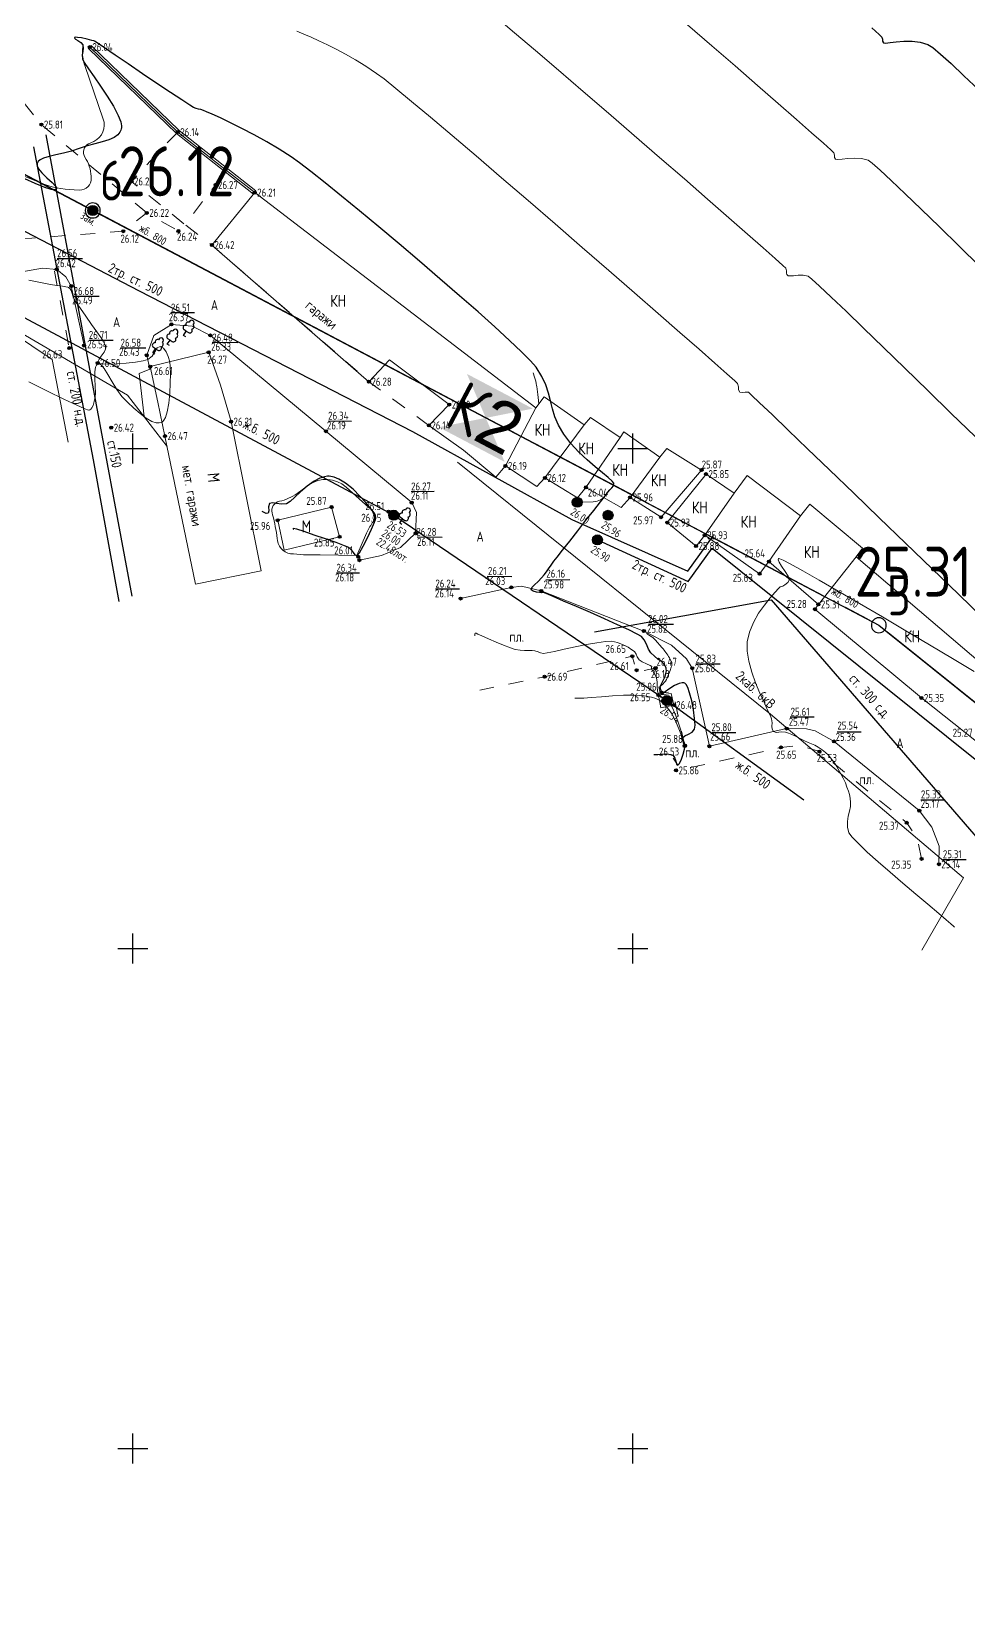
# Model space of a CAD drawing. Header units: metres. Extents: x -149473 to 83396, y -14167 to 104709.
# Drawn here: x -4686.1 to -4639.3, y 42511.2 to 42589.6 of the extents above; entities that cross this region are included whole.
import ezdxf

# ---------------------------------------------------------------- set-up
doc = ezdxf.new("R2010")
doc.units = ezdxf.units.M
doc.linetypes.add('g5_01_5x1_5', pattern=[1.5, 0.75, -0.75])
doc.linetypes.add('осеваяX2', pattern=[4, 2.5, -0.5, 0.5, -0.5])
for name, color, linetype, transparency in [('02_Сетка', 7, 'Continuous', 0.6), ('03_Здания и строения', 7, 'Continuous', 0.6), ('06_Инженерно-технические сооружения', 7, 'Continuous', 0.6), ('10_Границы покрытий и угодий', 7, 'Continuous', 0.6), ('13_Растительность', 7, 'Continuous', 0.6), ('14_Ограждения', 7, 'Continuous', 0.6), ('19_Горизонтали', 7, 'Continuous', 0.6), ('30_Канализация', 7, 'Continuous', 0.6), ('31_Водопровод', 7, 'Continuous', 0.6), ('32_Теплосеть', 7, 'Continuous', 0.6), ('33_Газопровод', 7, 'Continuous', 0.6), ('37_Кабель низкого напряжения', 7, 'Continuous', 0.6), ('38_Кабели высокого напряжения', 7, 'Continuous', 0.6), ('44_Крышки колодцев', 7, 'Continuous', 0.6), ('45_Номера колодцев', 7, 'Continuous', 0.6), ('61_Отметки высоты поверхности', 7, 'Continuous', 0.6)]:
    doc.layers.add(name, color=color, linetype=linetype, transparency=transparency)
doc.layers.add('Viewport2ForCustomObjects_0', color=7, linetype='Continuous')
for name, color, linetype, lineweight in [('Сети_Горизонтали.Вспомогательные', 1, 'Continuous', 9), ('Сети_Горизонтали.Основные', 1, 'Continuous', 30), ('Сети_К2', 40, 'Continuous', 30), ('Сети_К2.Метки', 40, 'Continuous', 30), ('Сети_Трасса', 1, 'осеваяX2', 30)]:
    doc.layers.add(name, color=color, linetype=linetype, lineweight=lineweight)
doc.styles.add('CustomTextStyle117', font='GOST_0.TTF', dxfattribs={"height": 4})
doc.styles.add('CustomTextStyle119', font='GOST_0.TTF', dxfattribs={"height": 4})
doc.styles.add('CustomTextStyle132', font='GOST_0.TTF', dxfattribs={"height": 5})
doc.styles.add('CustomTextStyle133', font='arial.ttf', dxfattribs={"height": 5})
doc.styles.add('LIKE11', font='GOST_0.TTF')
doc.styles.add('LIKE14', font='GOST_0.TTF')
doc.styles.add('LIKE17', font='GOST_0.TTF')
doc.styles.add('LIKE32', font='GOST_0.TTF')
doc.styles.add('Line_GUGK', font='GOST_0.TTF')
doc.styles.get("Standard").update_dxf_attribs({"font": 'GOST_0.TTF'})
doc.linetypes.add('g5_119_1', pattern='A,4,-1,[31,GUGK_2005.shx,S=0.1,R=0,X=0,Y=0],0.35,[31,GUGK_2005.shx,S=0.08,R=0,X=0,Y=0],3.3,[31,GUGK_2005.shx,S=0.08,R=180,X=0,Y=0],0.35,[31,GUGK_2005.shx,S=0.1,R=180,X=0,Y=0],-1', length=10)
doc.linetypes.add('g5_119_3', pattern='A,4,-1,[31,GUGK_2005.shx,S=0.1,R=0,X=0,Y=0],4,[31,GUGK_2005.shx,S=0.1,R=180,X=0,Y=0],-1', length=10)
doc.linetypes.add('g5_121_g', pattern='A,4,-0.4,["Г",Line_GUGK,S=1,R=0,X=0,Y=-0.5],-1.2,12', length=17.6)
doc.linetypes.add('g5_122_g', pattern='A,1,-1,1.5,-0.4,["Г",Line_GUGK,S=1,R=0,X=0,Y=-0.5],-1.5,1.5,-1,4,-1,4,-1,3', length=20.9)
doc.linetypes.add('g5_122_k', pattern='A,1,-1,1.5,-0.4,["К",Line_GUGK,S=1,R=0,X=0,Y=-0.5],-1.5,1.5,-1,4,-1,4,-1,3', length=20.9)
doc.linetypes.add('g5_122_kl', pattern='A,1,-1,1.5,-0.4,["Кл",Line_GUGK,S=1,R=0,X=0,Y=-0.5],-2.4,1.5,-1,4,-1,4,-1,3', length=21.8)
doc.linetypes.add('g5_122_t', pattern='A,1,-1,1.5,-0.4,["Т",Line_GUGK,S=1,R=0,X=0,Y=-0.5],-1.5,1.5,-1,4,-1,4,-1,3', length=20.9)
doc.linetypes.add('g5_122_v', pattern='A,1,-1,1.5,-0.4,["В",Line_GUGK,S=1,R=0,X=0,Y=-0.5],-1.5,1.5,-1,4,-1,4,-1,3', length=20.9)
doc.linetypes.add('g5_472', pattern='A,0,-4,[25,GUGK_2005.shx,S=0.4,R=0,X=0,Y=-0.2],0', length=4)

# ---------------------------------------------------------------- blocks, each defined once
blk = doc.blocks.new('g5_117t')
h = blk.add_hatch(color=255)
h.paths.add_polyline_path([(-0.04, -0.04), (-0.46, -0.04, 0.367426), (-0.04, -0.46)])
h.paths.add_polyline_path([(0.04, -0.46, 0.367426), (0.46, -0.04), (0.04, -0.04)])
h.paths.add_polyline_path([(0.46, 0.04, 0.921954), (-0.46, 0.04)])
at = {"color": 0}
for points in [[(-0.5, 0), (0.5, 0)], [(0, -0.5), (0, 0)]]:
    blk.add_lwpolyline(points, dxfattribs=at)
blk.add_circle((0, 0), 0.5, dxfattribs=at)
blk = doc.blocks.new('g5_388_1')
at = {"color": 0}
blk.add_lwpolyline([(0, 0.5), (0.26, 0.5, 0.798042), (0.36, 0.97, 0.636328), (0.23, 1.41, 0.533064), (0, 1.75, 0.533064), (-0.23, 1.41, 0.636328), (-0.36, 0.97, 0.798042), (-0.26, 0.5)], format="xyb", dxfattribs=at)
for points in [[(0, 0.5), (-0.26, 0.5)], [(0.25, 0), (0, 0), (0, 0.5)]]:
    blk.add_lwpolyline(points, dxfattribs=at)
blk = doc.blocks.new('g5_117kb')
h = blk.add_hatch(color=255)
h.paths.add_polyline_path([(0.04, 0.04), (0.46, 0.04, 0.367426), (0.04, 0.46)])
h.paths.add_polyline_path([(-0.04, 0.46, 0.367426), (-0.46, 0.04), (-0.04, 0.04)])
h.paths.add_polyline_path([(-0.04, -0.04), (-0.46, -0.04, 0.367426), (-0.04, -0.46)])
h.paths.add_polyline_path([(0.04, -0.46, 0.367426), (0.46, -0.04), (0.04, -0.04)])
at = {"color": 0}
for points in [[(-0.5, 0), (0.5, 0)], [(0, 0.5), (0, -0.5)]]:
    blk.add_lwpolyline(points, dxfattribs=at)
blk.add_circle((0, 0), 0.5, dxfattribs=at)
blk = doc.blocks.new('g5_012')
at = {"color": 92}
for points in [[(-1.5, 0), (1.5, 0)], [(0, -1.5), (0, 1.5)]]:
    blk.add_lwpolyline(points, dxfattribs=at)
blk = doc.blocks.new('g5_330')
blk.add_hatch(color=0).paths.add_polyline_path([(0.15, 0, 1), (-0.15, 0, 1)])
at = {"color": 0}
blk.add_circle((0, 0), 0.15, dxfattribs=at)
blk = doc.blocks.new('g5_117kl')
h = blk.add_hatch(color=255)
h.paths.add_polyline_path([(0.42, 0.2, 0.633652), (-0.42, 0.2)])
h.paths.add_polyline_path([(-0.45, 0.12, 0.067116), (-0.46, 0, 0.067116), (-0.45, -0.12), (0.45, -0.12, 0.067116), (0.46, 0, 0.067116), (0.45, 0.12)])
h.paths.add_polyline_path([(-0.42, -0.2, 0.633652), (0.42, -0.2)])
at = {"color": 0}
for p, q in [((-0.47, 0.16), (0.47, 0.16)), ((-0.47, -0.16), (0.47, -0.16))]:
    blk.add_line(p, q, dxfattribs=at)
blk.add_circle((0, 0), 0.5, dxfattribs=at)
blk = doc.blocks.new('CustomObjectsInViewport2_0')
at = {"layer": 'Сети_Горизонтали.Вспомогательные', "color": 42, "flags": 128}
for points, elevation in [([(2797.5, 1548.64), (2799.91, 1546.55), (2802.26, 1544.52), (2804.49, 1542.57), (2806.55, 1540.77), (2808.37, 1539.18), (2809.9, 1537.84), (2811.07, 1536.8), (2811.83, 1536.12), (2812.12, 1535.85), (2812.19, 1535.61), (2812.2, 1535.38), (2812.29, 1535.19), (2812.51, 1535.17), (2812.95, 1535.21), (2813.52, 1535.28), (2814.19, 1535.31), (2814.88, 1535.27), (2815.54, 1535.09), (2815.96, 1534.79), (2816.75, 1534.1), (2817.86, 1533.07), (2819.25, 1531.75), (2820.87, 1530.19), (2822.69, 1528.42), (2824.65, 1526.5), (2826.72, 1524.47)], 24.5), ([(2826.25, 1507.46), (2823.87, 1509.78), (2821.51, 1512.07), (2819.23, 1514.29), (2817.08, 1516.38), (2815.1, 1518.3), (2813.34, 1519.99), (2811.86, 1521.4), (2810.7, 1522.49), (2809.91, 1523.2), (2809.55, 1523.49), (2809.06, 1523.61), (2808.56, 1523.61), (2808.09, 1523.55), (2807.79, 1523.52), (2807.62, 1523.52), (2807.54, 1523.54), (2807.51, 1523.56), (2807.47, 1523.59), (2807.42, 1523.67), (2807.39, 1523.81), (2807.39, 1524.03), (2807.31, 1524.31), (2807.02, 1524.58), (2806.25, 1525.27), (2805.05, 1526.32), (2803.49, 1527.7), (2801.62, 1529.34), (2799.49, 1531.2), (2797.17, 1533.22), (2794.7, 1535.36), (2792.16, 1537.57), (2789.58, 1539.79), (2787.04, 1541.98), (2784.59, 1544.09), (2782.29, 1546.06), (2780.18, 1547.84), (2778.34, 1549.39)], 25), ([(2824.19, 1458.42), (2824.08, 1458.52), (2823.83, 1458.74), (2823.37, 1459.13), (2822.63, 1459.76), (2821.53, 1460.69), (2820.31, 1461.71), (2819.03, 1462.8), (2817.75, 1463.89), (2816.54, 1464.95), (2815.46, 1465.92), (2814.57, 1466.76), (2813.94, 1467.42), (2813.63, 1467.85), (2813.49, 1468.41), (2813.48, 1468.97), (2813.56, 1469.51), (2813.67, 1470.01), (2813.77, 1470.47), (2813.79, 1470.86), (2813.74, 1471.31), (2813.68, 1471.66), (2813.58, 1472), (2813.43, 1472.42), (2813.27, 1472.84), (2813.06, 1473.29), (2812.83, 1473.75), (2812.56, 1474.22), (2812.27, 1474.67), (2812.01, 1475.05), (2811.79, 1475.35), (2811.57, 1475.61), (2811.3, 1475.86), (2810.94, 1476.15), (2810.56, 1476.41), (2810.23, 1476.59), (2809.9, 1476.73), (2809.54, 1476.87), (2809.11, 1477.06), (2808.66, 1477.29), (2808.27, 1477.5), (2807.92, 1477.68), (2807.6, 1477.82), (2807.29, 1477.92), (2806.93, 1477.94), (2806.62, 1477.89), (2806.34, 1477.86), (2806.09, 1477.97), (2805.95, 1478.2), (2805.93, 1478.49), (2805.94, 1478.84), (2805.9, 1479.23), (2805.77, 1479.55), (2805.5, 1480.12), (2805.14, 1480.9), (2804.72, 1481.82), (2804.3, 1482.84), (2803.92, 1483.92), (2803.62, 1484.99), (2803.45, 1486.01), (2803.45, 1486.94), (2803.68, 1487.91), (2804.08, 1488.87), (2804.6, 1489.79), (2805.18, 1490.62), (2805.75, 1491.34), (2806.24, 1491.9), (2806.59, 1492.28), (2806.75, 1492.43), (2806.88, 1492.48), (2807.03, 1492.52), (2807.23, 1492.64), (2807.51, 1492.87), (2807.68, 1493.17), (2807.56, 1493.49), (2807.24, 1493.98), (2806.87, 1494.51), (2806.64, 1494.9), (2806.56, 1495.13), (2806.57, 1495.24), (2806.6, 1495.28), (2806.62, 1495.28), (2806.73, 1495.25), (2807.06, 1495.1), (2807.76, 1494.73), (2809.02, 1494.03), (2810.65, 1493.11), (2812.56, 1492.01), (2814.7, 1490.77), (2816.98, 1489.43), (2819.33, 1488.04), (2821.7, 1486.64), (2823.99, 1485.27), (2826.15, 1483.97)], 25.5), ([(2827.15, 1489.22), (2824.6, 1491.69), (2821.96, 1494.23), (2819.3, 1496.81), (2816.66, 1499.35), (2814.11, 1501.81), (2811.7, 1504.13), (2809.5, 1506.25), (2807.56, 1508.11), (2805.94, 1509.67), (2804.69, 1510.85), (2803.88, 1511.61), (2803.57, 1511.89), (2803.25, 1511.92), (2802.97, 1511.86), (2802.72, 1511.92), (2802.6, 1512.15), (2802.59, 1512.44), (2802.5, 1512.76), (2802.21, 1513.03), (2801.43, 1513.73), (2800.22, 1514.8), (2798.64, 1516.19), (2796.73, 1517.86), (2794.56, 1519.76), (2792.17, 1521.85), (2789.61, 1524.07), (2786.96, 1526.38), (2784.25, 1528.72), (2781.54, 1531.06), (2778.88, 1533.35), (2776.34, 1535.53), (2773.96, 1537.56), (2771.79, 1539.39), (2769.9, 1540.97), (2768.33, 1542.27), (2767.15, 1543.22), (2766.39, 1543.78), (2765.32, 1544.49), (2764.29, 1545.12), (2763.3, 1545.69), (2762.36, 1546.2), (2761.47, 1546.64), (2760.63, 1547.04), (2759.85, 1547.39), (2759.11, 1547.71), (2758.43, 1547.99)], 25.5), ([(2731.6, 1512.93), (2733.48, 1512), (2735.11, 1511.21), (2736.4, 1510.61), (2737.14, 1510.28), (2737.49, 1510.14), (2737.62, 1510.11), (2737.64, 1510.11), (2737.7, 1510.13), (2737.81, 1510.2), (2737.93, 1510.33), (2738.04, 1510.58), (2738.15, 1510.96), (2738.25, 1511.39), (2738.29, 1511.84), (2738.26, 1512.49), (2738.22, 1513.23), (2738.22, 1513.93), (2738.27, 1514.39), (2738.37, 1514.62), (2738.46, 1514.72), (2738.52, 1514.75), (2738.57, 1514.75), (2738.68, 1514.73), (2738.87, 1514.59), (2739.14, 1514.26), (2739.52, 1513.66), (2739.95, 1512.94), (2740.42, 1512.18), (2740.93, 1511.47), (2741.47, 1510.89), (2742.12, 1510.32), (2742.76, 1509.77), (2743.36, 1509.31), (2743.93, 1508.98), (2744.36, 1508.84), (2744.66, 1508.83), (2744.84, 1508.88), (2744.93, 1508.92), (2745, 1508.96), (2745.12, 1509.09), (2745.27, 1509.38), (2745.44, 1509.94), (2745.6, 1510.82), (2745.71, 1511.81), (2745.76, 1512.82), (2745.77, 1513.74), (2745.75, 1514.48), (2745.7, 1514.93), (2745.56, 1515.47), (2745.35, 1515.95), (2745.09, 1516.31), (2744.76, 1516.46), (2744.46, 1516.33), (2744.22, 1515.95), (2743.94, 1515.51), (2743.53, 1515.17), (2743.06, 1515.04), (2742.29, 1514.91), (2741.36, 1514.81), (2740.39, 1514.75), (2739.52, 1514.72), (2738.98, 1514.74), (2738.7, 1514.77), (2738.6, 1514.81), (2738.57, 1514.84), (2738.55, 1514.88), (2738.55, 1514.99), (2738.64, 1515.2), (2738.85, 1515.51), (2739.14, 1515.9), (2739.29, 1516.22), (2739.27, 1516.51), (2739.18, 1516.74), (2739.04, 1517.02), (2738.84, 1517.33), (2738.43, 1517.92), (2737.89, 1518.68), (2737.31, 1519.5), (2736.77, 1520.26), (2736.35, 1520.86), (2736.14, 1521.19), (2736, 1521.55), (2735.91, 1521.86), (2735.84, 1522.08), (2735.74, 1522.24), (2735.59, 1522.36), (2735.59, 1522.36), (2735.57, 1522.37), (2735.5, 1522.39), (2735.32, 1522.43), (2734.98, 1522.49), (2734.43, 1522.57), (2733.79, 1522.67), (2733.13, 1522.79), (2732.46, 1522.92), (2731.61, 1523.09)], 26.5), ([(2786.22, 1481.29), (2786.35, 1481.29), (2786.64, 1481.29), (2787.12, 1481.31), (2787.86, 1481.37), (2788.88, 1481.45), (2789.97, 1481.53), (2791.08, 1481.59), (2792.16, 1481.59), (2793.16, 1481.53), (2793.87, 1481.4), (2794.32, 1481.26), (2794.59, 1481.14), (2794.71, 1481.08), (2794.85, 1480.98), (2795.13, 1480.75), (2795.5, 1480.34), (2795.94, 1479.69), (2796.39, 1478.8), (2796.74, 1477.92), (2796.98, 1477.16), (2797.1, 1476.71), (2797.15, 1476.5), (2797.17, 1476.43), (2797.17, 1476.42), (2797.17, 1476.43), (2797.18, 1476.44), (2797.2, 1476.49), (2797.21, 1476.53), (2797.18, 1476.68), (2797.09, 1477.06), (2796.96, 1477.6), (2796.79, 1478.21), (2796.59, 1478.82), (2796.39, 1479.36), (2796.2, 1479.86), (2796.02, 1480.28), (2795.83, 1480.64), (2795.63, 1480.92), (2795.37, 1481.14), (2795.09, 1481.27), (2794.83, 1481.4), (2794.61, 1481.63), (2794.48, 1482.01), (2794.45, 1482.47), (2794.44, 1482.93), (2794.38, 1483.32), (2794.24, 1483.64), (2794.08, 1483.92), (2793.94, 1484.14), (2793.88, 1484.25), (2793.9, 1484.37), (2793.91, 1484.48), (2793.74, 1484.57), (2793.38, 1484.73), (2792.96, 1484.94), (2792.65, 1485.15), (2792.46, 1485.43), (2792.36, 1485.69), (2792.18, 1485.96), (2791.93, 1486.15), (2791.55, 1486.4), (2791.06, 1486.65), (2790.5, 1486.86), (2789.88, 1486.99), (2789.3, 1486.98), (2788.43, 1486.85), (2787.37, 1486.66), (2786.24, 1486.43), (2785.14, 1486.19), (2784.18, 1485.98), (2783.46, 1485.83), (2783.1, 1485.78), (2782.78, 1485.84), (2782.54, 1485.95), (2782.22, 1486.05), (2781.94, 1486.07), (2781.6, 1486.07), (2781.19, 1486.07), (2780.74, 1486.1), (2780.25, 1486.18), (2779.77, 1486.34), (2779.1, 1486.6), (2778.34, 1486.92), (2777.59, 1487.25), (2776.93, 1487.54), (2776.53, 1487.71), (2776.34, 1487.79), (2776.27, 1487.81), (2776.26, 1487.81), (2776.25, 1487.8), (2776.23, 1487.75), (2776.22, 1487.65), (2776.22, 1487.54)], 26.5)]:
    blk.add_lwpolyline(points, dxfattribs=dict(at, elevation=elevation))
at = {"layer": 'Сети_Горизонтали.Вспомогательные', "color": 42, "elevation": 26.5, "flags": 128}
blk.add_lwpolyline([(2767.59, 1499.81), (2767.6, 1499.81), (2767.63, 1499.81), (2767.7, 1499.83), (2767.76, 1499.86), (2767.74, 1499.96), (2767.67, 1499.93), (2767.62, 1499.87), (2767.59, 1499.81)], close=True, dxfattribs=at)
at = {"layer": 'Сети_Горизонтали.Основные', "color": 40, "flags": 128}
for points, elevation in [([(2815.91, 1548.32), (2816.65, 1547.66), (2816.93, 1547.4), (2816.99, 1547.19), (2817, 1546.99), (2817.08, 1546.83), (2817.29, 1546.81), (2817.74, 1546.87), (2818.37, 1546.94), (2819.12, 1547), (2819.94, 1547), (2820.76, 1546.91), (2821.53, 1546.68), (2822.01, 1546.37), (2822.8, 1545.71), (2823.85, 1544.76), (2825.13, 1543.55), (2826.61, 1542.12)], 24), ([(2794.13, 1475.66), (2794.18, 1475.66), (2794.3, 1475.66), (2794.52, 1475.68), (2794.85, 1475.71), (2795.29, 1475.73), (2795.61, 1475.72), (2795.82, 1475.68), (2795.93, 1475.64), (2795.98, 1475.61), (2796.04, 1475.57), (2796.12, 1475.48), (2796.22, 1475.29), (2796.31, 1475.01), (2796.39, 1474.72), (2796.52, 1474.6), (2796.68, 1474.77), (2796.87, 1475.19), (2797.05, 1475.71), (2797.18, 1476.21), (2797.24, 1476.55), (2797.17, 1476.85), (2797.03, 1477.1), (2797.02, 1477.36), (2797.22, 1477.54), (2797.58, 1477.7), (2797.95, 1477.89), (2798.2, 1478.2), (2798.24, 1478.59), (2798.2, 1479.28), (2798.08, 1480.13), (2797.92, 1481.03), (2797.7, 1481.85), (2797.51, 1482.38), (2797.36, 1482.66), (2797.26, 1482.77), (2797.21, 1482.81), (2797.13, 1482.83), (2796.95, 1482.85), (2796.64, 1482.78), (2796.18, 1482.56), (2795.62, 1482.21), (2795.26, 1481.94), (2795.08, 1481.8), (2795.02, 1481.76), (2795.01, 1481.75), (2795, 1481.75), (2794.97, 1481.76), (2794.92, 1481.8), (2794.88, 1481.83), (2794.87, 1481.93), (2794.85, 1482.06), (2794.82, 1482.15), (2794.78, 1482.3), (2794.76, 1482.47), (2794.84, 1482.67), (2795.02, 1483), (2795.21, 1483.41), (2795.33, 1483.78), (2795.37, 1484.05), (2795.36, 1484.23), (2795.34, 1484.32), (2795.32, 1484.4), (2795.25, 1484.55), (2795.12, 1484.75), (2794.88, 1484.97), (2794.53, 1485.22), (2794.17, 1485.49), (2793.83, 1485.83), (2793.59, 1486.2), (2793.44, 1486.54), (2793.32, 1486.85), (2793.15, 1487.15), (2792.87, 1487.46), (2792.45, 1487.72), (2791.63, 1488.13), (2790.5, 1488.65), (2789.18, 1489.24), (2787.77, 1489.87), (2786.38, 1490.47), (2785.1, 1491.02), (2784.06, 1491.47), (2783.35, 1491.77), (2783.08, 1491.88), (2782.97, 1491.86), (2782.87, 1491.84), (2782.69, 1491.86), (2782.37, 1491.9), (2782.04, 1492), (2781.86, 1492.15), (2781.93, 1492.36), (2782.19, 1492.63), (2782.54, 1492.96), (2782.9, 1493.34), (2783.15, 1493.65), (2783.37, 1493.95), (2783.59, 1494.25), (2783.84, 1494.59), (2784.13, 1494.99), (2784.46, 1495.4), (2785, 1496.11), (2785.71, 1497.01), (2786.51, 1498.03), (2787.33, 1499.09), (2788.11, 1500.08), (2788.78, 1500.94), (2789.27, 1501.57), (2789.51, 1501.89), (2789.73, 1502.14), (2789.93, 1502.35), (2790.08, 1502.55), (2790.11, 1502.8), (2789.96, 1503.01), (2789.56, 1503.37), (2788.97, 1503.85), (2788.25, 1504.44), (2787.44, 1505.13), (2786.62, 1505.92), (2785.83, 1506.77), (2785.13, 1507.69), (2784.6, 1508.6), (2784.23, 1509.44), (2783.98, 1510.25), (2783.79, 1511.03), (2783.58, 1511.82), (2783.31, 1512.63), (2782.92, 1513.48), (2782.34, 1514.4), (2781.79, 1515.03), (2780.9, 1515.94), (2779.69, 1517.08), (2778.22, 1518.43), (2776.54, 1519.93), (2774.69, 1521.55), (2772.73, 1523.25), (2770.7, 1524.99), (2768.65, 1526.72), (2766.63, 1528.42), (2764.69, 1530.03), (2762.88, 1531.51), (2761.24, 1532.84), (2759.82, 1533.96), (2758.68, 1534.84), (2757.86, 1535.43), (2756.66, 1536.21), (2755.41, 1536.95), (2754.14, 1537.64), (2752.91, 1538.28), (2751.77, 1538.84), (2750.77, 1539.32), (2749.96, 1539.69), (2749.37, 1539.95), (2749.07, 1540.07), (2748.8, 1540.16), (2748.58, 1540.21), (2748.36, 1540.26), (2748.09, 1540.36), (2747.71, 1540.6), (2746.9, 1541.13), (2745.77, 1541.88), (2744.42, 1542.78), (2742.98, 1543.75), (2741.55, 1544.72), (2740.24, 1545.6), (2739.17, 1546.33), (2738.44, 1546.82), (2738.17, 1547), (2738.1, 1547.03), (2737.91, 1547.08), (2737.45, 1547.2), (2736.89, 1547.32), (2736.49, 1547.38), (2736.28, 1547.39), (2736.2, 1547.37), (2736.18, 1547.36), (2736.18, 1547.33), (2736.2, 1547.28), (2736.29, 1547.2), (2736.5, 1547.08), (2736.8, 1546.88), (2737.01, 1546.62), (2737.06, 1546.31), (2737.01, 1545.98), (2736.94, 1545.63), (2736.97, 1545.22), (2737.16, 1544.87), (2737.57, 1544.25), (2738.14, 1543.44), (2738.79, 1542.5), (2739.46, 1541.49), (2740.07, 1540.49), (2740.55, 1539.57), (2740.8, 1538.93), (2740.88, 1538.53), (2740.87, 1538.31), (2740.85, 1538.22), (2740.81, 1538.11), (2740.71, 1537.91), (2740.5, 1537.65), (2740.15, 1537.38), (2739.6, 1537.13), (2738.94, 1536.93), (2738.22, 1536.75), (2737.45, 1536.54), (2736.66, 1536.27), (2735.87, 1536), (2735.07, 1535.79), (2734.32, 1535.63), (2733.64, 1535.48), (2733.08, 1535.31), (2732.74, 1535.14), (2732.56, 1534.98), (2732.48, 1534.85), (2732.45, 1534.79), (2732.44, 1534.7), (2732.45, 1534.53), (2732.58, 1534.24), (2732.9, 1533.84), (2733.43, 1533.33), (2733.95, 1532.86), (2734.25, 1532.53), (2734.37, 1532.33), (2734.37, 1532.22), (2734.35, 1532.18), (2734.31, 1532.15), (2734.18, 1532.13), (2733.85, 1532.18), (2733.23, 1532.38), (2732.26, 1532.77), (2731.21, 1533.25)], 26), ([(2758.06, 1498.18), (2758.06, 1498.18), (2758.07, 1498.21), (2758.07, 1498.27), (2758.09, 1498.32), (2758.37, 1498.23), (2759.11, 1497.99), (2760.12, 1497.65), (2761.25, 1497.26), (2762.31, 1496.89), (2763.15, 1496.58), (2763.59, 1496.39), (2763.86, 1496.14), (2764.06, 1495.87), (2764.23, 1495.65), (2764.43, 1495.58), (2764.67, 1495.85), (2765.05, 1496.49), (2765.48, 1497.33), (2765.89, 1498.19), (2766.19, 1498.9), (2766.31, 1499.3), (2766.27, 1499.59), (2766.14, 1499.83), (2765.94, 1500.09), (2765.73, 1500.36), (2765.31, 1500.87), (2764.73, 1501.52), (2764.04, 1502.2), (2763.27, 1502.82), (2762.62, 1503.21), (2762.14, 1503.4), (2761.82, 1503.47), (2761.66, 1503.49), (2761.5, 1503.49), (2761.19, 1503.45), (2760.73, 1503.32), (2760.14, 1503.02), (2759.44, 1502.51), (2758.79, 1501.94), (2758.23, 1501.4), (2757.76, 1500.97), (2757.4, 1500.75), (2756.88, 1500.7), (2756.39, 1500.77), (2755.98, 1500.84), (2755.7, 1500.78), (2755.59, 1500.45), (2755.61, 1500.05), (2755.56, 1499.8), (2755.36, 1499.78), (2755.14, 1499.88), (2754.95, 1499.96)], 26)]:
    blk.add_lwpolyline(points, dxfattribs=dict(at, elevation=elevation))
at = {"layer": 'Сети_К2'}
for p, q in [((2737.35, 1530.42), (2660.84, 1570.78)), ((2815.95, 1488.94), (2738.67, 1529.72)), ((2894.03, 1426.48), (2817.2, 1488.12))]:
    blk.add_line(p, q, dxfattribs=at)
at = {"layer": 'Сети_К2', "linetype": 'Continuous'}
for centre, start, end in [((2738.01, 1530.07), 0, 180), ((2738.01, 1530.07), 180, 0), ((2816.62, 1488.59), 0, 180), ((2816.62, 1488.59), 180, 0)]:
    blk.add_arc(centre, 0.75, start, end, dxfattribs=at)
at = {"layer": 'Сети_К2.Метки', "color": 7, "linetype": 'Continuous', "true_color": 0xffffff}
blk.add_solid([(2775.43, 1513.73, 21.17), (2782.01, 1510.26, 21.17), (2779.2, 1504.93, 21.17), (2772.62, 1508.4, 21.17)], dxfattribs=at)
at = {"layer": 'Сети_Трасса', "ltscale": 5, "flags": 128}
blk.add_lwpolyline([(3045.27, 1304.23), (3024.48, 1321.01), (2949.95, 1381.6), (2816.62, 1488.59), (2738.01, 1530.07), (2660.18, 1571.13), (2652.26, 1575.73), (2565.79, 1625.95)], dxfattribs=at)
at = {"layer": 'Сети_К2.Метки', "linetype": 'Continuous'}
for s, style, p in [('6', 'CustomTextStyle117', (2738.72, 1531.07, 26.07)), ('5', 'CustomTextStyle119', (2817.47, 1489.59, 25.43))]:
    blk.add_text(s, height=4, dxfattribs=dict(at, style=style)).set_placement(p)
for s, style, p in [('К', 'CustomTextStyle132', (2773.01, 1508.76, 21.17)), ('2', 'CustomTextStyle133', (2775.85, 1507.26, 21.17))]:
    blk.add_text(s, height=5, rotation=332.1832, dxfattribs=dict(at, style=style)).set_placement(p)

msp = doc.modelspace()

# ---------------------------------------------------------------- linework, layer by layer
at = {"layer": '03_Здания и строения', "color": 7, "linetype": 'Continuous', "lineweight": 20, "flags": 128}
for points in [[(-4652.621, 42567.651), (-4654.647, 42565.291), (-4656.197, 42566.282), (-4656.641, 42565.783), (-4658.409, 42566.783), (-4658.83, 42566.258), (-4660.459, 42567.255), (-4660.864, 42566.82), (-4662.43, 42567.859), (-4662.92, 42567.299), (-4664.527, 42568.647), (-4666.258, 42569.882), (-4665.243, 42570.925), (-4668.227, 42573.161), (-4669.255, 42572.068), (-4677.11, 42578.897), (-4674.969, 42581.523), (-4660.914, 42570.759), (-4660.488, 42571.31), (-4658.501, 42569.908), (-4658.183, 42570.272), (-4656.696, 42569.276), (-4656.504, 42569.567), (-4654.71, 42568.3), (-4654.363, 42568.732), (-4652.621, 42567.651)], [(-4680.195, 42572.819), (-4677.27, 42573.536), (-4676.676, 42571.892), (-4676.154, 42570.07), (-4674.646, 42562.613), (-4677.923, 42561.948), (-4679.455, 42569.346), (-4679.811, 42571.047), (-4680.195, 42572.819)], [(-4660.914, 42570.759), (-4662.43, 42567.859)], [(-4658.501, 42569.908), (-4660.459, 42567.255)], [(-4656.696, 42569.276), (-4658.409, 42566.783)], [(-4654.71, 42568.3), (-4656.197, 42566.282)], [(-4633.337, 42554.435), (-4635.424, 42552.01), (-4638.623, 42554.388), (-4638.879, 42554.082), (-4641.632, 42556.254), (-4646.954, 42560.691), (-4646.786, 42560.929), (-4649.261, 42563.071), (-4649.723, 42562.461), (-4652.468, 42564.392), (-4652.899, 42563.852), (-4654.338, 42565.024), (-4652.402, 42567.446), (-4651.003, 42566.491), (-4650.338, 42567.374), (-4647.683, 42565.354), (-4647.212, 42565.94), (-4644.573, 42563.751), (-4644.888, 42563.319), (-4636.975, 42556.556), (-4636.475, 42556.153), (-4636.004, 42556.635), (-4633.337, 42554.435)], [(-4652.468, 42564.392), (-4651.003, 42566.491)], [(-4673.82, 42565.139), (-4671.126, 42565.8), (-4670.724, 42564.314), (-4673.489, 42563.644), (-4673.82, 42565.139)], [(-4649.261, 42563.071), (-4647.683, 42565.354)], [(-4646.786, 42560.929), (-4644.888, 42563.319)]]:
    msp.add_lwpolyline(points, dxfattribs=at)
at = {"layer": '06_Инженерно-технические сооружения', "color": 7, "linetype": 'Continuous', "lineweight": 20, "flags": 128}
for points in [[(-4668.235, 42565.556), (-4668.097, 42565.149), (-4667.745, 42565.432), (-4668.235, 42565.556)], [(-4654.78, 42556.398), (-4654.15, 42556.482), (-4654.017, 42555.899), (-4654.661, 42555.754), (-4654.78, 42556.398)]]:
    msp.add_lwpolyline(points, dxfattribs=at)
at = {"layer": '10_Границы покрытий и угодий', "color": 7, "linetype": 'g5_01_5x1_5', "lineweight": 20, "flags": 128}
for points in [[(-4680.365, 42580.507), (-4685.634, 42584.922), (-4690.566, 42591.011)], [(-4678.815, 42584.545), (-4679.354, 42584.009), (-4681.129, 42582.081), (-4678.46, 42579.932), (-4676.927, 42581.902), (-4676.382, 42582.633)], [(-4666.258, 42569.882), (-4669.255, 42572.068), (-4677.11, 42578.897), (-4678.46, 42579.932), (-4678.782, 42579.599), (-4680.365, 42580.507), (-4681.543, 42579.59), (-4687.942, 42579.103)], [(-4684.981, 42577.597), (-4684.241, 42573.745)], [(-4653.468, 42553.856), (-4654.062, 42556.572), (-4654.692, 42556.487), (-4654.938, 42557.738), (-4655.806, 42557.568), (-4655.878, 42557.64), (-4656.089, 42558.34), (-4660.477, 42557.318), (-4663.708, 42556.647)], [(-4641.627, 42548.209), (-4641.824, 42549.19), (-4642.365, 42550.015), (-4646.733, 42553.576), (-4647.667, 42553.878), (-4648.655, 42553.779), (-4652.108, 42553.005), (-4653.901, 42552.634)]]:
    msp.add_lwpolyline(points, dxfattribs=at)
at = {"layer": '10_Границы покрытий и угодий', "color": 7, "linetype": 'Continuous', "lineweight": 20, "flags": 128}
for points in [[(-4692.228, 42576.522), (-4687.571, 42577.399), (-4685.582, 42577.743), (-4684.871, 42577.684), (-4684.411, 42577.305), (-4684.143, 42576.85), (-4683.501, 42573.87)], [(-4680.501, 42570.328), (-4680.742, 42572.478), (-4680.213, 42572.693), (-4680.368, 42573.386), (-4680.01, 42574.378), (-4679.133, 42574.933), (-4678.091, 42574.851), (-4677.186, 42574.381), (-4671.409, 42569.592), (-4667.119, 42566.02), (-4666.885, 42565.53), (-4666.924, 42564.487), (-4667.686, 42563.771), (-4668.634, 42563.384), (-4669.73, 42563.142)], [(-4664.678, 42561.225), (-4662.139, 42561.782), (-4661.626, 42561.84), (-4660.642, 42561.609), (-4655.506, 42559.602), (-4654.135, 42558.893), (-4653.373, 42558.218), (-4653.092, 42557.741), (-4652.23, 42553.838), (-4648.375, 42554.727), (-4647.385, 42554.714), (-4646.939, 42554.61), (-4645.996, 42554.082), (-4641.737, 42550.622), (-4641.106, 42549.795), (-4640.752, 42548.839), (-4640.76, 42547.941)]]:
    msp.add_lwpolyline(points, dxfattribs=at)
at = {"layer": '14_Ограждения', "color": 7, "linetype": 'g5_472', "lineweight": 20, "flags": 128}
msp.add_lwpolyline([(-4674.969, 42581.523), (-4676.382, 42582.633), (-4678.815, 42584.545), (-4683.213, 42588.797)], dxfattribs=at)
at = {"layer": '14_Ограждения', "color": 7, "linetype": 'Continuous', "lineweight": 20, "flags": 128}
for points in [[(-4674.907, 42581.602), (-4676.32, 42582.712), (-4678.75, 42584.62), (-4683.144, 42588.869)], [(-4675.031, 42581.445), (-4676.443, 42582.554), (-4678.881, 42584.469), (-4683.283, 42588.725)]]:
    msp.add_lwpolyline(points, dxfattribs=at)
at = {"layer": '19_Горизонтали', "color": 32, "linetype": 'Continuous', "lineweight": 20, "elevation": 13, "flags": 128}
for points in [[(-4687.272, 42582.654), (-4685.721, 42582.02, 0.090769), (-4684.004, 42581.658), (-4683.725, 42581.65, 0.436558), (-4683.142, 42582.247), (-4683.147, 42582.341, 0.133252), (-4683.456, 42583.293), (-4683.456, 42583.293, -0.452565), (-4683.273, 42583.953), (-4683.008, 42584.081, 0.380706), (-4682.543, 42585.201), (-4683.47, 42587.871, -0.091488), (-4683.574, 42588.552), (-4683.563, 42588.902)], [(-4660.757, 42570.962), (-4660.799, 42571.285, -0.002619), (-4660.866, 42571.823), (-4660.872, 42571.871, 0.057309), (-4660.974, 42572.302), (-4661.05, 42572.511)], [(-4669.856, 42563.384), (-4669.376, 42564.495, -0.054748), (-4669.088, 42565.003), (-4669.043, 42565.064, 0.271889), (-4669.008, 42565.438), (-4669.008, 42565.438, 0.101585), (-4669.262, 42565.78), (-4670.398, 42566.797, 0.352031), (-4672.275, 42566.897), (-4672.852, 42566.481, -0.103075), (-4673.737, 42566.088), (-4673.737, 42566.088, 0.425489), (-4674.097, 42565.505), (-4674.071, 42565.405, -0.028367), (-4673.84, 42564.233), (-4673.825, 42564.122, 0.386558), (-4673.031, 42563.46), (-4673.031, 42563.46, 0.035283), (-4671.693, 42563.408), (-4669.856, 42563.384)], [(-4658.84, 42566.092), (-4658.851, 42566.068, 0.555459), (-4658.835, 42566.045), (-4658.038, 42566.062, 0.130481), (-4657.671, 42566.168), (-4657.502, 42566.27)], [(-4655.385, 42559.475), (-4655.221, 42559.378, -0.076958), (-4654.932, 42559.139), (-4654.605, 42558.771, -0.053896), (-4654.236, 42558.253), (-4654.14, 42558.082, -0.211483), (-4654.119, 42557.857), (-4654.119, 42557.857, -0.012921), (-4654.203, 42557.624), (-4654.344, 42557.264, -0.112838), (-4654.553, 42556.958), (-4654.692, 42556.829)]]:
    msp.add_lwpolyline(points, format="xyb", dxfattribs=at)
msp.add_lwpolyline([(-4654.051, 42553.253), (-4653.81, 42552.89)], dxfattribs=at)
at = {"layer": '30_Канализация', "color": 42, "linetype": 'g5_122_kl', "lineweight": 30, "flags": 128}
msp.add_lwpolyline([(-4765.468, 42700.816), (-4769.176, 42628.569), (-4721.982, 42601.158), (-4643.763, 42559.888), (-4577.094, 42506.392), (-4539.83, 42476.096), (-4529.438, 42467.71), (-4503.813, 42475.716), (-4460.379, 42527.88), (-4434.118, 42524.323), (-4423.121, 42522.263), (-4413.186, 42519.778)], dxfattribs=at)
at = {"layer": '30_Канализация', "color": 12, "linetype": 'g5_122_k', "lineweight": 30, "flags": 128}
msp.add_lwpolyline([(-4690.266, 42590.181), (-4692.546, 42578.603), (-4688.699, 42576.444), (-4668.015, 42565.391), (-4654.356, 42556.125), (-4647.512, 42551.164)], dxfattribs=at)
at = {"layer": '31_Водопровод', "color": 94, "linetype": 'g5_122_v', "lineweight": 30, "flags": 128}
msp.add_lwpolyline([(-4685.414, 42584.412), (-4681.117, 42561.349)], dxfattribs=at)
at = {"layer": '32_Теплосеть', "color": 5, "linetype": 'g5_122_t', "lineweight": 30, "flags": 128}
for points in [[(-4760.267, 42621.425), (-4759.682, 42619.667), (-4750.15, 42614.054), (-4731.332, 42603.375), (-4712.55, 42593.027), (-4702.768, 42588.054), (-4680.739, 42576.618), (-4667.084, 42569.58), (-4659.119, 42565.181), (-4653.312, 42562.592), (-4652.022, 42564.37)], [(-4657.834, 42564.156), (-4653.3, 42562.073), (-4652.094, 42563.745), (-4634.482, 42549.605), (-4627.922, 42544.463), (-4619.196, 42537.742), (-4619.768, 42537.206), (-4618.389, 42537.549)]]:
    msp.add_lwpolyline(points, dxfattribs=at)
at = {"layer": '33_Газопровод', "color": 132, "linetype": 'g5_122_g', "lineweight": 30, "flags": 128}
msp.add_lwpolyline([(-4686.035, 42583.806), (-4683.04, 42568.161), (-4681.757, 42561.084)], dxfattribs=at)
at = {"layer": '33_Газопровод', "color": 132, "linetype": 'g5_121_g', "lineweight": 30, "flags": 128}
msp.add_lwpolyline([(-4657.973, 42559.564), (-4649.146, 42561.154), (-4636.568, 42546.61), (-4632.657, 42541.746)], dxfattribs=at)
at = {"layer": '37_Кабель низкого напряжения', "color": 1, "linetype": 'g5_119_3', "lineweight": 20, "flags": 128}
for points in [[(-4679.348, 42568.828), (-4681.328, 42571.39), (-4691.743, 42577.473), (-4702.925, 42583.233), (-4709.602, 42586.921)], [(-4684.298, 42569.048), (-4685.097, 42573.185), (-4688.216, 42575.252), (-4689.518, 42575.425), (-4695.935, 42574.238)]]:
    msp.add_lwpolyline(points, dxfattribs=at)
at = {"layer": '38_Кабели высокого напряжения', "color": 1, "linetype": 'g5_119_1', "lineweight": 20, "flags": 128}
msp.add_lwpolyline([(-4664.829, 42568.042), (-4649.173, 42555.445), (-4639.529, 42547.263), (-4641.618, 42543.638)], dxfattribs=at)
at = {"layer": '61_Отметки высоты поверхности', "flags": 128}
for points in [[(-4684.849, 42578.227), (-4683.573, 42578.225)], [(-4684.033, 42576.345), (-4682.744, 42576.348)], [(-4679.162, 42575.52), (-4677.986, 42575.522)], [(-4683.254, 42574.15), (-4682.049, 42574.148)], [(-4677.095, 42574.036), (-4675.82, 42574.03)], [(-4681.675, 42573.765), (-4680.417, 42573.767)], [(-4671.282, 42570.109), (-4670.122, 42570.101)], [(-4667.141, 42566.582), (-4666, 42566.586)], [(-4666.845, 42564.306), (-4665.598, 42564.298)], [(-4670.887, 42562.508), (-4669.727, 42562.508)], [(-4663.341, 42562.337), (-4662.104, 42562.335)], [(-4660.407, 42562.163), (-4659.213, 42562.173)], [(-4665.937, 42561.716), (-4664.73, 42561.713)], [(-4655.282, 42559.94), (-4654.036, 42559.943)], [(-4652.904, 42557.953), (-4651.695, 42557.953)], [(-4648.192, 42555.312), (-4646.995, 42555.306)], [(-4652.103, 42554.529), (-4650.914, 42554.534)], [(-4645.84, 42554.556), (-4644.649, 42554.556)], [(-4641.658, 42551.161), (-4640.455, 42551.158)], [(-4640.563, 42548.178), (-4639.4, 42548.18)]]:
    msp.add_lwpolyline(points, dxfattribs=at)

# ---------------------------------------------------------------- block references
at = {"layer": '02_Сетка', "color": 92, "linetype": 'Continuous', "lineweight": 15, "ltscale": 0.5, "xscale": 0.5, "yscale": 0.5, "zscale": 0.5}
for p in [(-4681.056, 42568.725), (-4656.056, 42568.725), (-4681.056, 42543.725), (-4656.056, 42543.725), (-4681.056, 42518.725), (-4656.056, 42518.725)]:
    msp.add_blockref('g5_012', p, dxfattribs=at)
at = {"layer": '13_Растительность', "color": 92, "linetype": 'Continuous', "lineweight": 20, "xscale": 0.4999999999999999, "yscale": 0.4999999999999999, "zscale": 0.4999999999999999, "rotation": 327.2608096277772}
for p in [(-4679.338, 42573.938, 13.15), (-4678.523, 42574.382, 13.075), (-4680.06, 42573.504, 13.165), (-4667.71, 42564.995, 13.136)]:
    msp.add_blockref('g5_388_1', p, dxfattribs=at)
at = {"layer": '44_Крышки колодцев', "color": 7, "linetype": 'Continuous', "lineweight": 20}
for name, p, xscale, yscale, zscale, rotation in [('g5_117kl', (-4683.067, 42580.626), 0.5, 0.5, 0.5, 326.3099380122847), ('g5_117t', (-4658.843, 42566.037, 12.999), 0.4999999999999999, 0.4999999999999999, 0.4999999999999999, 327.2608096277772), ('g5_117kb', (-4668.015, 42565.391, 13.264), 0.4999999999999999, 0.4999999999999999, 0.4999999999999999, 327.2608096277772), ('g5_117t', (-4657.301, 42565.386, 12.981), 0.4999999999999999, 0.4999999999999999, 0.4999999999999999, 327.2608096277772), ('g5_117t', (-4657.834, 42564.156, 12.949), 0.4999999999999999, 0.4999999999999999, 0.4999999999999999, 327.2608096277772), ('g5_117kb', (-4654.356, 42556.125, 13.27), 0.4999999999999999, 0.4999999999999999, 0.4999999999999999, 327.2608096277772)]:
    msp.add_blockref(name, p, dxfattribs=dict(at, xscale=xscale, yscale=yscale, zscale=zscale, rotation=rotation))
at = {"layer": '61_Отметки высоты поверхности', "color": 7, "linetype": 'Continuous', "lineweight": 20, "xscale": 0.5, "yscale": 0.5, "zscale": 0.5}
for p in [(-4683.213, 42588.797, 13.018), (-4685.634, 42584.922, 12.903), (-4678.815, 42584.545, 13.069), (-4681.129, 42582.081, 13.133), (-4676.927, 42581.902, 13.134), (-4674.969, 42581.523, 13.107), (-4680.365, 42580.507, 13.11), (-4681.543, 42579.59, 13.06), (-4678.782, 42579.599, 13.12), (-4677.11, 42578.897, 13.21), (-4684.871, 42577.684, 13.21), (-4684.143, 42576.85, 13.245), (-4679.133, 42574.933, 13.187), (-4683.501, 42573.87, 13.268), (-4677.186, 42574.381, 13.166), (-4684.241, 42573.745, 13.316), (-4682.82, 42573.005, 13.251), (-4680.368, 42573.386, 13.216), (-4677.27, 42573.536, 13.136), (-4680.195, 42572.819, 13.307), (-4669.255, 42572.068, 13.139), (-4665.243, 42570.925, 13.053), (-4676.154, 42570.07, 13.104), (-4666.258, 42569.882, 13.069), (-4682.143, 42569.771, 13.21), (-4679.455, 42569.346, 13.236), (-4671.409, 42569.592, 13.094), (-4662.43, 42567.859, 13.093), (-4652.621, 42567.651, 12.937), (-4660.459, 42567.255, 13.061), (-4658.409, 42566.783, 13.02), (-4652.402, 42567.446, 12.927), (-4667.119, 42566.02, 13.053), (-4656.197, 42566.282, 12.979), (-4671.126, 42565.8, 12.936), (-4668.276, 42565.568, 13.026), (-4668.235, 42565.556, 13.257), (-4654.647, 42565.291, 12.983), (-4673.82, 42565.139, 12.979), (-4666.924, 42564.487, 13.056), (-4654.338, 42565.024, 12.966), (-4652.468, 42564.392, 12.963), (-4670.724, 42564.314, 12.927), (-4652.899, 42563.852, 12.941), (-4669.791, 42563.314, 13.005), (-4669.73, 42563.142, 13.089), (-4649.261, 42563.071, 12.819), (-4649.723, 42562.461, 12.813), (-4662.139, 42561.782, 13.016), (-4660.642, 42561.609, 12.992), (-4664.678, 42561.225, 13.072), (-4646.954, 42560.691, 12.642), (-4646.786, 42560.929, 12.653), (-4655.506, 42559.602, 12.908), (-4656.089, 42558.34, 13.326), (-4655.878, 42557.64, 13.303), (-4654.938, 42557.738, 13.236), (-4654.914, 42557.753, 13.064), (-4653.092, 42557.741, 12.838), (-4660.477, 42557.318, 13.346), (-4654.78, 42556.398, 13.274), (-4654.618, 42556.518, 12.979), (-4654.017, 42555.899, 13.239), (-4641.632, 42556.254, 12.673), (-4648.375, 42554.727, 12.733), (-4653.468, 42553.856, 13.264), (-4653.448, 42553.868, 12.941), (-4652.23, 42553.838, 12.832), (-4648.655, 42553.779, 12.824), (-4646.733, 42553.576, 12.765), (-4645.996, 42554.082, 12.682), (-4653.901, 42552.634, 12.93), (-4641.737, 42550.622, 12.585), (-4642.365, 42550.015, 12.683), (-4641.627, 42548.209, 12.675), (-4640.76, 42547.941, 12.572)]:
    msp.add_blockref('g5_330', p, dxfattribs=at)
at = {"layer": 'Viewport2ForCustomObjects_0', "xscale": 0.5, "yscale": 0.5, "zscale": 0.5}
msp.add_blockref('CustomObjectsInViewport2_0', (-6052.071, 41815.592), dxfattribs=at)

# ---------------------------------------------------------------- texts
at = {"color": 6, "linetype": 'ByBlock', "lineweight": 60, "char_height": 2.5, "attachment_point": 1}
for s, insert in [('26.12', (-4681.79, 42583.839)), ('25.31', (-4644.964, 42563.817))]:
    msp.add_mtext_dynamic_manual_height_columns(s, width=1.54304, gutter_width=6.25, heights=[0], dxfattribs=dict(at, insert=insert))
at = {"layer": '03_Здания и строения', "color": 7, "linetype": 'Continuous', "lineweight": 15, "style": 'LIKE14'}
for s, p in [('КН', (-4671.193, 42575.809)), ('КН', (-4660.974, 42569.363)), ('КН', (-4658.8, 42568.428)), ('КН', (-4657.09, 42567.354)), ('КН', (-4655.164, 42566.838)), ('КН', (-4653.111, 42565.478)), ('КН', (-4650.669, 42564.766)), ('М', (-4672.622, 42564.532)), ('КН', (-4647.515, 42563.255)), ('КН', (-4642.489, 42559.038))]:
    msp.add_text(s, height=0.6, dxfattribs=at).set_placement(p)
at = {"layer": '03_Здания и строения', "color": 7, "linetype": 'Continuous', "lineweight": 15}
for s, height, rotation, style, p in [('гаражи', 0.5, 319.99999, 'LIKE11', (-4672.481, 42575.798)), ('мет. гаражи', 0.5, 280, 'LIKE11', (-4678.625, 42567.843)), ('М', 0.6, 275, 'LIKE14', (-4677.336, 42567.486))]:
    msp.add_text(s, height=height, rotation=rotation, dxfattribs=dict(at, style=style)).set_placement(p)
at = {"layer": '10_Границы покрытий и угодий', "color": 7, "linetype": 'Continuous', "lineweight": 15, "style": 'LIKE11'}
for s, p in [('А', (-4677.161, 42575.65)), ('А', (-4682.057, 42574.796)), ('А', (-4663.879, 42564.072)), ('пл.', (-4662.237, 42559.063)), ('пл.', (-4653.45, 42553.282)), ('А', (-4642.888, 42553.745)), ('пл.', (-4644.728, 42551.941))]:
    msp.add_text(s, height=0.5, dxfattribs=at).set_placement(p)
at = {"layer": '30_Канализация', "color": 42, "linetype": 'Continuous', "lineweight": 20, "style": 'LIKE11'}
for p in [(-4680.786, 42579.618, 6.082), (-4646.172, 42561.471, 6.082)]:
    msp.add_text('жб. 800', height=0.4, rotation=329.13802, dxfattribs=at).set_placement(p)
at = {"layer": '30_Канализация', "color": 12, "linetype": 'Continuous', "lineweight": 15, "style": 'LIKE32'}
for rotation, p in [(332.86241, (-4675.598, 42569.768)), (324.40907, (-4650.977, 42552.787))]:
    msp.add_text('ж.б. 500', height=0.5, rotation=rotation, dxfattribs=at).set_placement(p)
at = {"layer": '31_Водопровод', "color": 94, "linetype": 'Continuous', "lineweight": 15, "style": 'LIKE32'}
msp.add_text('ст.150', height=0.5, rotation=281.21299, dxfattribs=at).set_placement((-4682.358, 42569.069))
at = {"layer": '32_Теплосеть', "color": 5, "linetype": 'Continuous', "lineweight": 15, "style": 'LIKE32'}
for p in [(-4682.34, 42577.584), (-4656.146, 42562.754)]:
    msp.add_text('2тр. ст. 500', height=0.5, rotation=334.21389, dxfattribs=at).set_placement(p)
at = {"layer": '33_Газопровод', "color": 132, "linetype": 'Continuous', "lineweight": 15, "style": 'LIKE32'}
for s, rotation, p in [('ст. 200 н.д.', 280.5042, (-4684.373, 42572.543)), ('ст. 300 с.д.', 311.85278, (-4645.285, 42557.181))]:
    msp.add_text(s, height=0.5, rotation=rotation, dxfattribs=at).set_placement(p)
at = {"layer": '38_Кабели высокого напряжения', "color": 1, "linetype": 'Continuous', "lineweight": 20, "style": 'LIKE32'}
msp.add_text('2каб. 6кВ', height=0.5, rotation=317.53683, dxfattribs=at).set_placement((-4650.96, 42557.282))
at = {"layer": '45_Номера колодцев', "color": 7, "linetype": 'Continuous', "lineweight": 15, "ltscale": 0.5, "style": 'LIKE17'}
for s, p in [('зам.', (-4683.724, 42580.262)), ('26.00', (-4659.221, 42565.448)), ('26.00', (-4668.664, 42564.382)), ('26.53', (-4668.393, 42564.802)), ('25.96', (-4657.679, 42564.797)), ('22.48лот.', (-4668.934, 42563.961)), ('25.90', (-4658.213, 42563.567)), ('26.54', (-4654.735, 42555.536))]:
    msp.add_text(s, height=0.4, rotation=327.26081, dxfattribs=at).set_placement(p)
at = {"layer": '61_Отметки высоты поверхности', "color": 7, "linetype": 'Continuous', "lineweight": 15, "ltscale": 0.5, "style": 'LIKE17'}
for s, p in [('26.04', (-4683.088, 42588.597)), ('25.81', (-4685.509, 42584.722)), ('26.14', (-4678.69, 42584.345)), ('26.27', (-4681.004, 42581.881)), ('26.27', (-4676.802, 42581.702)), ('26.21', (-4674.844, 42581.323)), ('26.22', (-4680.24, 42580.307)), ('26.12', (-4681.685, 42579.019)), ('26.24', (-4678.854, 42579.12)), ('26.56', (-4684.849, 42578.292)), ('26.42', (-4676.985, 42578.697)), ('26.42', (-4684.929, 42577.791)), ('26.49', (-4684.103, 42575.934)), ('26.68', (-4684.026, 42576.403)), ('26.37', (-4679.267, 42575.091)), ('26.51', (-4679.155, 42575.572)), ('26.54', (-4683.346, 42573.738)), ('26.71', (-4683.265, 42574.207)), ('26.58', (-4681.676, 42573.817)), ('26.33', (-4677.152, 42573.617)), ('26.48', (-4677.093, 42574.074)), ('26.63', (-4685.595, 42573.236)), ('26.50', (-4682.695, 42572.805)), ('26.43', (-4681.751, 42573.355)), ('26.27', (-4677.343, 42572.973)), ('26.61', (-4680.003, 42572.402)), ('26.28', (-4669.13, 42571.868)), ('26.10', (-4665.118, 42570.725)), ('26.42', (-4682.018, 42569.571)), ('26.21', (-4676.029, 42569.87)), ('26.19', (-4671.358, 42569.679)), ('26.34', (-4671.298, 42570.166)), ('26.14', (-4666.133, 42569.682)), ('26.47', (-4679.33, 42569.146)), ('26.19', (-4662.305, 42567.659)), ('25.87', (-4652.621, 42567.726)), ('25.85', (-4652.277, 42567.246)), ('26.27', (-4667.151, 42566.628)), ('26.12', (-4660.334, 42567.055)), ('25.87', (-4672.388, 42565.91)), ('26.51', (-4669.435, 42565.645)), ('26.11', (-4667.156, 42566.17)), ('26.04', (-4658.312, 42566.325)), ('25.96', (-4656.072, 42566.082)), ('26.05', (-4669.639, 42565.065)), ('25.97', (-4656.045, 42564.935)), ('25.96', (-4675.206, 42564.658)), ('26.28', (-4666.89, 42564.361)), ('25.93', (-4654.213, 42564.824)), ('25.93', (-4652.343, 42564.192)), ('25.85', (-4672.006, 42563.827)), ('26.01', (-4670.992, 42563.434)), ('26.11', (-4666.848, 42563.86)), ('25.88', (-4652.774, 42563.652)), ('25.64', (-4650.475, 42563.285)), ('26.34', (-4670.883, 42562.565)), ('26.18', (-4670.949, 42562.078)), ('26.24', (-4665.934, 42561.775)), ('26.03', (-4663.439, 42561.9)), ('26.21', (-4663.306, 42562.405)), ('25.98', (-4660.53, 42561.729)), ('26.16', (-4660.388, 42562.273)), ('25.63', (-4651.069, 42562.062)), ('26.14', (-4665.958, 42561.283)), ('25.28', (-4648.374, 42560.758)), ('25.31', (-4646.661, 42560.729)), ('25.82', (-4655.353, 42559.515)), ('26.02', (-4655.302, 42560.006)), ('26.65', (-4657.425, 42558.511)), ('26.47', (-4654.875, 42557.865)), ('25.83', (-4652.922, 42558.017)), ('26.69', (-4660.352, 42557.118)), ('26.61', (-4657.208, 42557.647)), ('26.13', (-4655.161, 42557.254)), ('25.68', (-4652.967, 42557.541)), ('25.96', (-4655.89, 42556.618)), ('26.55', (-4656.204, 42556.091)), ('26.48', (-4653.892, 42555.699)), ('25.35', (-4641.507, 42556.054)), ('25.47', (-4648.268, 42554.866)), ('25.61', (-4648.173, 42555.369)), ('25.54', (-4645.834, 42554.677)), ('25.88', (-4654.594, 42554.007)), ('25.66', (-4652.199, 42554.123)), ('25.80', (-4652.134, 42554.591)), ('25.36', (-4645.923, 42554.11)), ('25.27', (-4640.07, 42554.32)), ('26.53', (-4654.756, 42553.377)), ('25.65', (-4648.897, 42553.219)), ('25.86', (-4653.776, 42552.434)), ('25.53', (-4646.867, 42553.057)), ('25.17', (-4641.669, 42550.76)), ('25.33', (-4641.655, 42551.233)), ('25.37', (-4643.753, 42549.668)), ('25.35', (-4643.142, 42547.724)), ('25.14', (-4640.635, 42547.741)), ('25.31', (-4640.559, 42548.241))]:
    msp.add_text(s, height=0.4, dxfattribs=at).set_placement(p)

doc.saveas('drawing.dxf')
